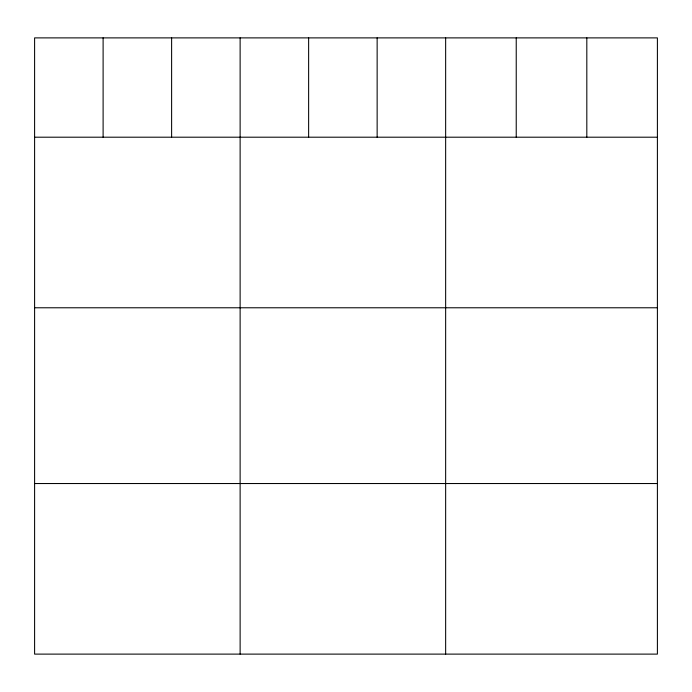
<?xml version="1.0" encoding="UTF-8"?>
<svg xmlns="http://www.w3.org/2000/svg" width="692" height="692" viewBox="0 0 692 692"><rect width="100%" height="100%" fill="white"/><g stroke="black" fill="none" stroke-linecap="round" stroke-linejoin="round"><path stroke-width="1.04" d="M657.4 137.198L657.4 654.113L34.6 654.113L34.6 37.887L657.4 37.887L657.4 137.198L34.6 137.198M34.6 307.776L657.4 307.776M34.6 483.535L657.4 483.535M586.816 37.887L586.816 137.198M516.232 37.887L516.232 137.198M445.648 37.887L445.648 654.113M377.14 37.887L377.14 137.198M308.632 37.887L308.632 137.198M240.124 37.887L240.124 654.113M171.616 37.887L171.616 137.198M103.108 37.887L103.108 137.198"/></g></svg>
